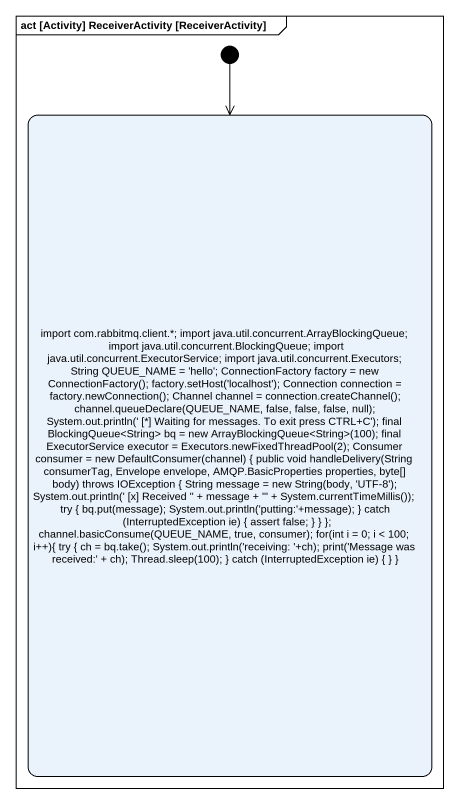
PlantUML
@startuml
mainframe act [Activity] ReceiverActivity [ReceiverActivity]
hide empty description
state "import com.rabbitmq.client.*; import java.util.concurrent.ArrayBlockingQueue; import java.util.concurrent.BlockingQueue; import java.util.concurrent.ExecutorService; import java.util.concurrent.Executors; String QUEUE_NAME = 'hello'; ConnectionFactory factory = new ConnectionFactory(); factory.setHost('localhost'); Connection connection = factory.newConnection(); Channel channel = connection.createChannel(); channel.queueDeclare(QUEUE_NAME, false, false, false, null); System.out.println(' [*] Waiting for messages. To exit press CTRL+C'); final BlockingQueue<String> bq = new ArrayBlockingQueue<String>(100); final ExecutorService executor = Executors.newFixedThreadPool(2); Consumer consumer = new DefaultConsumer(channel) { public void handleDelivery(String consumerTag, Envelope envelope, AMQP.BasicProperties properties, byte[] body) throws IOException { String message = new String(body, 'UTF-8'); System.out.println(' [x] Received '' + message + ''' + System.currentTimeMillis()); try { bq.put(message); System.out.println('putting:'+message); } catch (InterruptedException ie) { assert false; } } }; channel.basicConsume(QUEUE_NAME, true, consumer); for(int i = 0; i < 100; i++){ try { ch = bq.take(); System.out.println('receiving: '+ch); print('Message was received:' + ch); Thread.sleep(100); } catch (InterruptedException ie) { } }" as import_com_rabbitmq_client
[*] --> import_com_rabbitmq_client
@enduml
